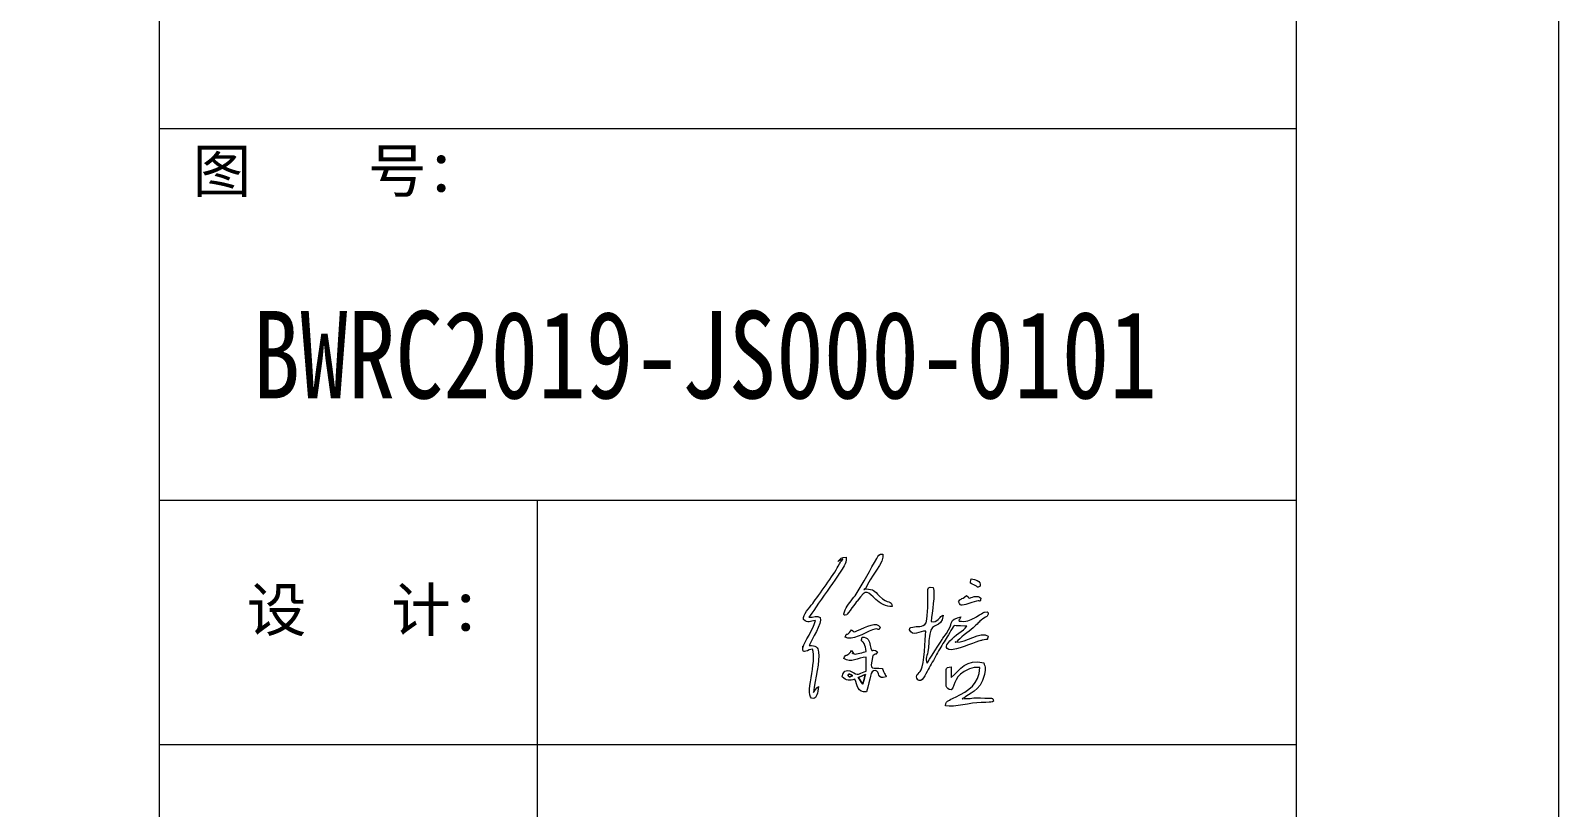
# Model space of a CAD drawing. Header units: millimetres. Extents: x 130143 to 328923, y 19139 to 134795.
# Drawn here: x 240438 to 247426, y 89030 to 92581 of the extents above; entities that cross this region are included whole.
import ezdxf
from ezdxf.enums import TextEntityAlignment as Align

# ---------------------------------------------------------------- set-up
doc = ezdxf.new("R2010")
doc.units = ezdxf.units.MM
doc.header["$LTSCALE"] = 10
doc.layers.add('邦威智能化', color=7, linetype='Continuous', lineweight=18)
doc.styles.get("Standard").update_dxf_attribs({"font": 'arial.ttf'})
doc.styles.add('仿宋体', font='', dxfattribs={"width": 0.8})
doc.styles.get('仿宋体').set_extended_font_data('宋体')

# ---------------------------------------------------------------- blocks, each defined once
blk = doc.blocks.new('图框')
for p, q in [((34698.4, 589.7), (34698.4, -29110.3)), ((34698.4, -14710), (41198.4, -14710)), ((34698.4, -16833.3), (41198.4, -16833.3)), ((36860.1, -16833.3), (36860.1, -23716)), ((34698.4, -18229.8), (41198.4, -18229.8))]:
    blk.add_line(p, q)
for points in [[(-2301.6, 1739.7), (42698.4, 1739.7), (42698.4, -30260.3), (-2301.6, -30260.3)], [(-801.6, 589.7), (41198.4, 589.7), (41198.4, -29110.3), (-801.6, -29110.3)]]:
    blk.add_lwpolyline(points, close=True)
blk.add_text('图       号：', height=245.65).set_placement((34889.6, -15073.6))
blk.add_text('设     计：', height=245.65).set_placement((35200, -17582.6), (36706.3, -17582.6), align=Align.ALIGNED)

msp = doc.modelspace()

# ---------------------------------------------------------------- linework, layer by layer
at = {"layer": '邦威智能化'}
for points, knots in [([(244130.97679, 90153.76981, 0), (244130.97679, 90153.76981, 0), (244153.86095, 90164.43476, 0), (244153.86095, 90164.43476, 0), (244153.86095, 90164.43476, 0), (244142.64007, 90147.24701, 0), (244150.91597, 90169.62061, 0), (244131.82293, 90132.43328, 0), (244131.82293, 90132.43328, 0), (244112.4031, 90094.62347, 0), (244042.01495, 89999.76443, 0), (244015.20745, 89961.86426, 0), (244015.20745, 89961.86426, 0), (244000.38556, 89940.89865, 0), (243970.13372, 89911.92837, 0), (243973.66738, 89889.03181, 0), (243973.66738, 89889.03181, 0), (243994.20537, 89870.90959, 0), (244001.85371, 89879.72652, 0), (244028.17097, 89884.25384, 0), (244028.17097, 89884.25384, 0), (244021.009, 89852.98975, 0), (243974.78374, 89778.31735, 0), (243971.29503, 89764.56767, 0), (243971.29503, 89764.56767, 0), (243967.1559, 89748.28506, 0), (243971.47115, 89782.16697, 0), (243970.07926, 89757.13441, 0), (243970.07926, 89757.13441, 0), (243968.31404, 89725.42949, 0), (243994.33901, 89753.96655, 0), (244014.07688, 89752.73254, 0), (244014.07688, 89752.73254, 0), (244038.75298, 89704.41938, 0), (243970.99135, 89528.71442, 0), (244017.07722, 89527.49949, 0), (244017.07722, 89527.49949, 0), (244035.32573, 89530.06068, 0), (244037.58826, 89552.07229, 0), (244041.53896, 89582.26941, 0), (244041.53896, 89582.26941, 0), (244028.80072, 89574.00287, 0), (244028.82617, 89567.3062, 0), (244018.5701, 89555.49348, 0), (244018.5701, 89555.49348, 0), (244026.2885, 89617.99859, 0), (244049.18774, 89698.26392, 0), (244042.14651, 89740.01462, 0), (244042.14651, 89740.01462, 0), (244038.17324, 89763.59995, 0), (244030.75608, 89770.11048, 0), (243999.66713, 89770.02429, 0), (243999.66713, 89770.02429, 0), (244010.0625, 89797.44012, 0), (244059.73295, 89871.17388, 0), (244049.00941, 89898.14537, 0), (244049.00941, 89898.14537, 0), (244034.98912, 89906.37932, 0), (244019.61891, 89899.31225, 0), (243998.04695, 89899.19017, 0), (243998.04695, 89899.19017, 0), (243998.04695, 89899.19017, 0), (244138.14173, 90100.9168, 0), (244138.14173, 90100.9168, 0), (244138.14173, 90100.9168, 0), (244154.6604, 90126.48204, 0), (244169.8358, 90140.39207, 0), (244167.99222, 90173.14697, 0), (244167.99222, 90173.14697, 0), (244144.08421, 90174.61926, 0), (244144.52846, 90169.0124, 0), (244130.97679, 90153.76981, 0)], [0, 0, 0, 0, 39848.876408341, 39848.876408341, 39848.876408341, 39848.8839796276, 79697.7528166821, 79697.7528166821, 79697.7528166821, 79697.7603879686, 119546.6292250232, 119546.6292250232, 119546.6292250232, 119546.6367963097, 159395.5056333643, 159395.5056333643, 159395.5056333643, 159395.5132046508, 199244.3820417053, 199244.3820417053, 199244.3820417053, 199244.3896129919, 239093.2584500464, 239093.2584500464, 239093.2584500464, 239093.266021333, 278942.1348583875, 278942.1348583875, 278942.1348583875, 278942.142429674, 318791.0112667288, 318791.0112667288, 318791.0112667288, 318791.0188380151, 358639.8876750697, 358639.8876750697, 358639.8876750697, 358639.8952463561, 398488.7640834108, 398488.7640834108, 398488.7640834108, 398488.7716546973, 438337.6404917518, 438337.6404917518, 438337.6404917518, 438337.6480630384, 478186.5169000931, 478186.5169000931, 478186.5169000931, 478186.5244713793, 518035.393308434, 518035.393308434, 518035.393308434, 518035.4008797205, 557884.269716775, 557884.269716775, 557884.269716775, 557884.2772880616, 597733.1461251162, 597733.1461251162, 597733.1461251162, 597733.1536964028, 637582.0225334569, 637582.0225334569, 637582.0225334569, 637582.0301047438, 677430.898941798, 677430.898941798, 677430.898941798, 677430.9065130847, 757128.6517584805, 757128.6517584805, 757128.6517584805, 757128.6517584805]), ([(244378.81584, 89948.3489, 0), (244375.81282, 89981.15945, 0), (244360.94547, 89954.57483, 0), (244320.89214, 89995.45906, 0), (244320.89214, 89995.45906, 0), (244293.56743, 90023.34825, 0), (244298.27038, 90025.29879, 0), (244256.53236, 90028.26603, 0), (244256.53236, 90028.26603, 0), (244274.67645, 90079.22337, 0), (244347.09455, 90153.69019, 0), (244336.19948, 90188.07374, 0), (244336.19948, 90188.07374, 0), (244317.6452, 90188.44851, 0), (244316.64153, 90181.87733, 0), (244308.42178, 90168.40492, 0), (244308.42178, 90168.40492, 0), (244278.55047, 90119.43763, 0), (244249.41113, 90058.95279, 0), (244208.84168, 89997.43268, 0), (244208.84168, 89997.43268, 0), (244196.48026, 89978.68678, 0), (244174.30255, 89955.85046, 0), (244163.66361, 89932.81823, 0), (244163.66361, 89932.81823, 0), (244159.80553, 89924.47055, 0), (244149.15676, 89901.23571, 0), (244171.33916, 89910.24941, 0), (244171.33916, 89910.24941, 0), (244171.33916, 89910.24941, 0), (244218.01714, 89973.14848, 0), (244218.01714, 89973.14848, 0), (244218.01714, 89973.14848, 0), (244266.08063, 90036.05771, 0), (244263.96302, 90014.13627, 0), (244304.71332, 89979.53783, 0), (244304.71332, 89979.53783, 0), (244322.5229, 89964.41713, 0), (244351.56797, 89945.02021, 0), (244378.81584, 89948.3489, 0)], [0, 0, 0, 0, 38976.8465210166, 38976.8465210166, 38976.8465210166, 38976.8508084698, 77953.6930420333, 77953.6930420333, 77953.6930420333, 77953.6973294863, 116930.5395630499, 116930.5395630499, 116930.5395630499, 116930.543850503, 155907.3860840665, 155907.3860840665, 155907.3860840665, 155907.3903715196, 194884.2326050831, 194884.2326050831, 194884.2326050831, 194884.2368925363, 233861.0791260998, 233861.0791260998, 233861.0791260998, 233861.0834135529, 272837.9256471164, 272837.9256471164, 272837.9256471164, 272837.9299345698, 311814.7721681332, 311814.7721681332, 311814.7721681332, 311814.7764555863, 350791.6186891497, 350791.6186891497, 350791.6186891497, 350791.6229766027, 428745.3117311829, 428745.3117311829, 428745.3117311829, 428745.3117311829]), ([(244253.00152, 90029.97843, 0), (244253.56646, 90030.49462, 0), (244254.12606, 90028.68061, 0), (244254.00536, 90027.92864, 0), (244254.00536, 90027.92864, 0), (244253.95566, 90027.619, 0), (244254.43137, 90027.04921, 0), (244254.41458, 90027.08594, 0), (244254.41458, 90027.08594, 0), (244254.33349, 90027.25209, 0), (244243.61372, 90021.52576, 0), (244253.00152, 90029.97843, 0)], [0, 0, 0, 0, 34811.385793775, 34811.385793775, 34811.385793775, 34811.3871862304, 69622.7715875499, 69622.7715875499, 69622.7715875499, 69622.7729800053, 139245.5431750998, 139245.5431750998, 139245.5431750998, 139245.5431750998]), ([(244534.74555, 89872.86036, 0), (244518.65732, 89850.89561, 0), (244492.18082, 89859.86408, 0), (244473.58319, 89854.421, 0), (244473.58319, 89854.421, 0), (244453.63369, 89848.57669, 0), (244464.5134, 89855.26421, 0), (244457.75071, 89842.00032, 0), (244457.75071, 89842.00032, 0), (244470.43125, 89808.17528, 0), (244507.38309, 89836.30837, 0), (244532.13955, 89836.12917, 0), (244532.13955, 89836.12917, 0), (244529.15853, 89795.15336, 0), (244525.60249, 89686.14169, 0), (244511.59155, 89658.60289, 0), (244511.59155, 89658.60289, 0), (244500.57704, 89636.94109, 0), (244479.95913, 89637.39187, 0), (244495.54044, 89612.80547, 0), (244495.54044, 89612.80547, 0), (244514.58992, 89597.10575, 0), (244530.92596, 89637.61114, 0), (244543.58805, 89660.10312, 0), (244543.58805, 89660.10312, 0), (244556.23929, 89682.56282, 0), (244568.55425, 89703.98753, 0), (244581.59188, 89728.18312, 0), (244581.59188, 89728.18312, 0), (244594.62861, 89752.3732, 0), (244607.70005, 89773.38723, 0), (244621.01525, 89793.97646, 0), (244621.01525, 89793.97646, 0), (244632.63465, 89811.951, 0), (244651.10191, 89846.79428, 0), (244662.44787, 89860.62702, 0), (244662.44787, 89860.62702, 0), (244662.44787, 89860.62702, 0), (244719.70927, 89857.76581, 0), (244719.70927, 89857.76581, 0), (244719.70927, 89857.76581, 0), (244703.98725, 89835.22048, 0), (244666.87662, 89817.441, 0), (244643.03171, 89791.67345, 0), (244643.03171, 89791.67345, 0), (244629.16365, 89776.68582, 0), (244613.00023, 89752.52118, 0), (244648.0162, 89750.07704, 0), (244648.0162, 89750.07704, 0), (244669.43674, 89748.58431, 0), (244746.3754, 89779.90709, 0), (244773.55091, 89789.00415, 0), (244773.55091, 89789.00415, 0), (244776.21731, 89789.89201, 0), (244783.21046, 89792.36541, 0), (244783.53853, 89792.46588, 0), (244783.53853, 89792.46588, 0), (244783.53853, 89792.46588, 0), (244790.38587, 89794.38418, 0), (244790.38587, 89794.38418, 0), (244790.38587, 89794.38418, 0), (244821.26254, 89801.76985, 0), (244811.79593, 89790.0346, 0), (244818.21544, 89812.92735, 0), (244818.21544, 89812.92735, 0), (244782.81295, 89836.67395, 0), (244712.83349, 89782.94837, 0), (244673.50737, 89784.7231, 0), (244673.50737, 89784.7231, 0), (244685.98655, 89804.09667, 0), (244729.54065, 89833.25723, 0), (244749.16973, 89850.9217, 0), (244749.16973, 89850.9217, 0), (244783.98029, 89882.25133, 0), (244767.92546, 89873.74577, 0), (244805.69949, 89899.26271, 0), (244805.69949, 89899.26271, 0), (244810.25944, 89902.3365, 0), (244812.61265, 89902.79253, 0), (244815.20585, 89907.74739, 0), (244815.20585, 89907.74739, 0), (244819.01784, 89915.03051, 0), (244823.85736, 89926.59531, 0), (244800.8141, 89922.96041, 0), (244800.8141, 89922.96041, 0), (244800.8141, 89922.96041, 0), (244757.00596, 89897.16422, 0), (244757.00596, 89897.16422, 0), (244757.00596, 89897.16422, 0), (244733.89421, 89885.15191, 0), (244716.84036, 89876.81804, 0), (244685.035, 89881.66776, 0), (244685.035, 89881.66776, 0), (244682.8407, 89892.62599, 0), (244682.10695, 89875.43948, 0), (244692.88763, 89900.62689, 0), (244692.88763, 89900.62689, 0), (244692.88763, 89900.62689, 0), (244662.27907, 89891.05996, 0), (244662.27907, 89891.05996, 0), (244662.27907, 89891.05996, 0), (244637.51535, 89871.1229, 0), (244662.76116, 89869.32813, 0), (244610.30153, 89802.7403, 0), (244610.30153, 89802.7403, 0), (244610.30153, 89802.7403, 0), (244538.89626, 89689.28262, 0), (244538.89626, 89689.28262, 0), (244538.89626, 89689.28262, 0), (244527.4882, 89711.88336, 0), (244539.59012, 89722.01592, 0), (244543.74886, 89751.14173, 0), (244543.74886, 89751.14173, 0), (244546.98448, 89773.77417, 0), (244545.68815, 89794.03729, 0), (244550.79148, 89821.16819, 0), (244550.79148, 89821.16819, 0), (244562.52963, 89883.48751, 0), (244600.2974, 89841.15519, 0), (244612.42416, 89908.36919, 0), (244612.42416, 89908.36919, 0), (244598.26237, 89905.50937, 0), (244606.58611, 89903.79903, 0), (244589.58816, 89888.60481, 0), (244589.58816, 89888.60481, 0), (244581.16608, 89881.08043, 0), (244572.96009, 89876.66915, 0), (244557.34554, 89879.17538, 0), (244557.34554, 89879.17538, 0), (244560.38458, 89925.21235, 0), (244576.93054, 90001.61978, 0), (244566.5744, 90035.79204, 0), (244566.5744, 90035.79204, 0), (244542.38202, 90038.31953, 0), (244541.18499, 90033.90059, 0), (244541.83299, 90015.35796, 0), (244541.83299, 90015.35796, 0), (244543.42269, 89969.67836, 0), (244541.84106, 89918.26893, 0), (244534.74555, 89872.86036, 0)], [0, 0, 0, 0, 39147.1095995892, 39147.1095995892, 39147.1095995892, 39147.1236925486, 78294.2191991784, 78294.2191991784, 78294.2191991784, 78294.2332921378, 117441.3287987674, 117441.3287987674, 117441.3287987674, 117441.3428917268, 156588.4383983566, 156588.4383983566, 156588.4383983566, 156588.452491316, 195735.5479979457, 195735.5479979457, 195735.5479979457, 195735.5620909052, 234882.6575975348, 234882.6575975348, 234882.6575975348, 234882.6716904944, 274029.767197124, 274029.767197124, 274029.767197124, 274029.7812900836, 313176.8767967133, 313176.8767967133, 313176.8767967133, 313176.8908896726, 352323.9863963024, 352323.9863963024, 352323.9863963024, 352324.0004892618, 391471.0959958915, 391471.0959958915, 391471.0959958915, 391471.110088851, 430618.2055954806, 430618.2055954806, 430618.2055954806, 430618.21968844, 469765.3151950697, 469765.3151950697, 469765.3151950697, 469765.3292880292, 508912.4247946589, 508912.4247946589, 508912.4247946589, 508912.4388876183, 548059.5343942482, 548059.5343942482, 548059.5343942482, 548059.5484872074, 587206.6439938373, 587206.6439938373, 587206.6439938373, 587206.658086797, 626353.7535934264, 626353.7535934264, 626353.7535934264, 626353.7676863857, 665500.8631930157, 665500.8631930157, 665500.8631930157, 665500.8772859749, 704647.9727926048, 704647.9727926048, 704647.9727926048, 704647.9868855641, 743795.0823921937, 743795.0823921937, 743795.0823921937, 743795.0964851534, 782942.1919917829, 782942.1919917829, 782942.1919917829, 782942.2060847427, 822089.3015913722, 822089.3015913722, 822089.3015913722, 822089.3156843322, 861236.4111909613, 861236.4111909613, 861236.4111909613, 861236.4252839208, 900383.5207905507, 900383.5207905507, 900383.5207905507, 900383.5348835099, 939530.6303901394, 939530.6303901394, 939530.6303901394, 939530.6444830992, 978677.7399897294, 978677.7399897294, 978677.7399897294, 978677.7540826881, 1017824.849589318, 1017824.849589318, 1017824.849589318, 1017824.863682277, 1056971.9591889069, 1056971.9591889069, 1056971.9591889069, 1056971.9732818659, 1096119.0687884961, 1096119.0687884961, 1096119.0687884961, 1096119.0828814551, 1135266.178388085, 1135266.178388085, 1135266.178388085, 1135266.192481044, 1174413.2879876739, 1174413.2879876739, 1174413.2879876739, 1174413.3020806341, 1213560.397587263, 1213560.397587263, 1213560.397587263, 1213560.411680223, 1252707.5071868531, 1252707.5071868531, 1252707.5071868531, 1252707.5212798109, 1291854.6167864411, 1291854.6167864411, 1291854.6167864411, 1291854.630879401, 1331001.72638603, 1331001.72638603, 1331001.72638603, 1331001.7404789899, 1409295.9455852089, 1409295.9455852089, 1409295.9455852089, 1409295.9455852089]), ([(244740.45187, 90074.66765, 0), (244735.24986, 90049.7135, 0), (244729.83023, 90059.79985, 0), (244763.94987, 90041.94785, 0), (244763.94987, 90041.94785, 0), (244766.09063, 90040.8329, 0), (244766.88618, 90030.84217, 0), (244778.27876, 90039.20559, 0), (244778.27876, 90039.20559, 0), (244784.81698, 90044.00367, 0), (244788.13413, 90068.69886, 0), (244740.45187, 90074.66765, 0)], [0, 0, 0, 0, 33937.507461718, 33937.507461718, 33937.507461718, 33937.5088192183, 67875.014923436, 67875.014923436, 67875.014923436, 67875.0162809364, 135750.0298468721, 135750.0298468721, 135750.0298468721, 135750.0298468721]), ([(244734.30313, 89985.93433, 0), (244716.32289, 89994.97403, 0), (244737.52475, 89985.12231, 0), (244718.16438, 89998.31968, 0), (244718.16438, 89998.31968, 0), (244691.11377, 89976.53772, 0), (244693.82172, 89986.30643, 0), (244681.9385, 89969.79782, 0), (244681.9385, 89969.79782, 0), (244681.9385, 89969.79782, 0), (244691.7319, 89954.38137, 0), (244691.7319, 89954.38137, 0), (244691.7319, 89954.38137, 0), (244712.15628, 89952.58344, 0), (244734.00417, 89965.02548, 0), (244764.9725, 89972.16957, 0), (244764.9725, 89972.16957, 0), (244788.77336, 89977.66229, 0), (244778.05288, 89963.30946, 0), (244784.39908, 89986.45219, 0), (244784.39908, 89986.45219, 0), (244767.87835, 90000.20334, 0), (244751.11089, 89994.4665, 0), (244734.30313, 89985.93433, 0)], [0, 0, 0, 0, 36871.8335420678, 36871.8335420678, 36871.8335420678, 36871.8361230961, 73743.6670841356, 73743.6670841356, 73743.6670841356, 73743.669665164, 110615.5006262035, 110615.5006262035, 110615.5006262035, 110615.5032072318, 147487.3341682712, 147487.3341682712, 147487.3341682712, 147487.3367492996, 184359.1677103391, 184359.1677103391, 184359.1677103391, 184359.1702913674, 258102.8347944747, 258102.8347944747, 258102.8347944747, 258102.8347944747]), ([(244259.21654, 89741.875, 0), (244249.59918, 89739.76609, 0), (244212.47682, 89728.23867, 0), (244205.30243, 89731.42066, 0), (244205.30243, 89731.42066, 0), (244183.51808, 89741.07095, 0), (244210.20528, 89724.29847, 0), (244198.70994, 89737.66271, 0), (244198.70994, 89737.66271, 0), (244198.70994, 89737.66271, 0), (244192.74331, 89746.39058, 0), (244192.74331, 89746.39058, 0), (244192.74331, 89746.39058, 0), (244186.8158, 89738.47148, 0), (244193.19485, 89745.24616, 0), (244185.86332, 89737.48435, 0), (244185.86332, 89737.48435, 0), (244185.00888, 89736.57791, 0), (244181.98482, 89733.46178, 0), (244180.94258, 89732.55144, 0), (244180.94258, 89732.55144, 0), (244163.5797, 89717.41579, 0), (244167.98807, 89734.24504, 0), (244158.26746, 89711.13914, 0), (244158.26746, 89711.13914, 0), (244190.43855, 89686.76553, 0), (244221.47506, 89715.53612, 0), (244259.7934, 89716.776, 0), (244259.7934, 89716.776, 0), (244259.7934, 89716.776, 0), (244260.03839, 89652.93033, 0), (244260.03839, 89652.93033, 0), (244260.03839, 89652.93033, 0), (244231.60472, 89647.3021, 0), (244227.45074, 89628.27678, 0), (244202.75693, 89644.7123, 0), (244202.75693, 89644.7123, 0), (244177.89861, 89661.25362, 0), (244155.24906, 89660.74302, 0), (244150.3516, 89627.22679, 0), (244150.3516, 89627.22679, 0), (244168.22092, 89607.21319, 0), (244184.16924, 89608.30595, 0), (244207.96732, 89615.79554, 0), (244207.96732, 89615.79554, 0), (244220.56618, 89590.36634, 0), (244218.58948, 89552.78548, 0), (244261.65127, 89558.27776, 0), (244261.65127, 89558.27776, 0), (244281.66768, 89617.2606, 0), (244275.03268, 89659.28072, 0), (244302.99237, 89655.52467, 0), (244302.99237, 89655.52467, 0), (244323.81306, 89652.73298, 0), (244306.73881, 89610.20786, 0), (244351.26155, 89626.92243, 0), (244351.26155, 89626.92243, 0), (244346.87089, 89641.51142, 0), (244351.48627, 89627.36846, 0), (244346.06589, 89636.81403, 0), (244346.06589, 89636.81403, 0), (244346.06589, 89636.81403, 0), (244333.35982, 89665.07359, 0), (244333.35982, 89665.07359, 0), (244333.35982, 89665.07359, 0), (244290.61351, 89674.51524, 0), (244270.7342, 89641.47532, 0), (244290.81854, 89724.73337, 0), (244290.81854, 89724.73337, 0), (244310.46277, 89735.88432, 0), (244303.06607, 89723.79414, 0), (244312.05355, 89741.73171, 0), (244312.05355, 89741.73171, 0), (244280.69198, 89759.77058, 0), (244288.84814, 89729.06518, 0), (244278.83687, 89770.05049, 0), (244278.83687, 89770.05049, 0), (244273.81568, 89790.60519, 0), (244269.73954, 89808.31984, 0), (244241.82172, 89808.62646, 0), (244241.82172, 89808.62646, 0), (244234.87831, 89781.44493, 0), (244238.49123, 89799.50216, 0), (244250.32029, 89778.85297, 0), (244250.32029, 89778.85297, 0), (244256.67769, 89767.754, 0), (244259.45332, 89757.34336, 0), (244259.21654, 89741.875, 0)], [0, 0, 0, 0, 39092.1967936022, 39092.1967936022, 39092.1967936022, 39092.2057848074, 78184.3935872044, 78184.3935872044, 78184.3935872044, 78184.4025784096, 117276.5903808064, 117276.5903808064, 117276.5903808064, 117276.5993720117, 156368.7871744087, 156368.7871744087, 156368.7871744087, 156368.796165614, 195460.9839680109, 195460.9839680109, 195460.9839680109, 195460.9929592161, 234553.1807616131, 234553.1807616131, 234553.1807616131, 234553.1897528183, 273645.3775552152, 273645.3775552152, 273645.3775552152, 273645.3865464206, 312737.5743488174, 312737.5743488174, 312737.5743488174, 312737.5833400229, 351829.7711424196, 351829.7711424196, 351829.7711424196, 351829.7801336248, 390921.9679360218, 390921.9679360218, 390921.9679360218, 390921.9769272271, 430014.1647296238, 430014.1647296238, 430014.1647296238, 430014.1737208292, 469106.3615232262, 469106.3615232262, 469106.3615232262, 469106.3705144315, 508198.5583168282, 508198.5583168282, 508198.5583168282, 508198.5673080335, 547290.7551104304, 547290.7551104304, 547290.7551104304, 547290.7641016358, 586382.9519040328, 586382.9519040328, 586382.9519040328, 586382.9608952383, 625475.1486976347, 625475.1486976347, 625475.1486976347, 625475.1576888403, 664567.3454912369, 664567.3454912369, 664567.3454912369, 664567.3544824423, 703659.5422848392, 703659.5422848392, 703659.5422848392, 703659.5512760446, 742751.7390784413, 742751.7390784413, 742751.7390784413, 742751.7480696465, 781843.9358720437, 781843.9358720437, 781843.9358720437, 781843.9448632487, 820936.1326656457, 820936.1326656457, 820936.1326656457, 820936.1416568508, 899120.5262528502, 899120.5262528502, 899120.5262528502, 899120.5262528502]), ([(244193.26609, 89841.23918, 0), (244165.18487, 89802.64732, 0), (244172.46183, 89837.91416, 0), (244164.36837, 89807.38377, 0), (244164.36837, 89807.38377, 0), (244192.97107, 89790.21309, 0), (244251.86999, 89826.07048, 0), (244288.45613, 89841.501, 0), (244288.45613, 89841.501, 0), (244321.76472, 89855.55758, 0), (244313.93527, 89828.89826, 0), (244324.49683, 89853.78054, 0), (244324.49683, 89853.78054, 0), (244306.33817, 89881.35556, 0), (244265.85653, 89856.60217, 0), (244216.82661, 89837.0719, 0), (244216.82661, 89837.0719, 0), (244194.97194, 89828.36859, 0), (244212.87801, 89827.70084, 0), (244193.26609, 89841.23918, 0)], [0, 0, 0, 0, 36391.6027732754, 36391.6027732754, 36391.6027732754, 36391.6049567716, 72783.2055465508, 72783.2055465508, 72783.2055465508, 72783.2077300469, 109174.8083198261, 109174.8083198261, 109174.8083198261, 109174.8105033223, 145566.4110931015, 145566.4110931015, 145566.4110931015, 145566.4132765978, 218349.6166396523, 218349.6166396523, 218349.6166396523, 218349.6166396523]), ([(244667.57316, 89787.4338, 0), (244667.57316, 89787.4338, 0), (244669.33552, 89784.63271, 0), (244669.33552, 89784.63271, 0), (244669.33552, 89784.63271, 0), (244669.14036, 89784.93627, 0), (244666.65803, 89786.82068, 0), (244667.57316, 89787.4338, 0)], [0, 0, 0, 0, 33502.0550999903, 33502.0550999903, 33502.0550999903, 33502.0561050519, 100506.1652999708, 100506.1652999708, 100506.1652999708, 100506.1652999708]), ([(244648.72108, 89623.08853, 0), (244648.72108, 89623.08853, 0), (244648.97403, 89672.22703, 0), (244648.97403, 89672.22703, 0), (244648.97403, 89672.22703, 0), (244616.61123, 89670.70618, 0), (244627.46019, 89657.66121, 0), (244626.29589, 89620.93683, 0), (244626.29589, 89620.93683, 0), (244625.34212, 89590.85988, 0), (244620.03955, 89571.00369, 0), (244648.88459, 89566.68583, 0), (244648.88459, 89566.68583, 0), (244671.64146, 89591.50503, 0), (244658.31794, 89635.21124, 0), (244732.44252, 89662.64121, 0), (244732.44252, 89662.64121, 0), (244749.24206, 89668.86065, 0), (244757.81638, 89671.5737, 0), (244779.60415, 89669.33008, 0), (244779.60415, 89669.33008, 0), (244775.33515, 89591.99004, 0), (244730.20577, 89564.21665, 0), (244668.26358, 89534.27552, 0), (244668.26358, 89534.27552, 0), (244658.84962, 89529.72349, 0), (244649.36788, 89525.42056, 0), (244640.50799, 89520.43363, 0), (244640.50799, 89520.43363, 0), (244626.68419, 89512.64759, 0), (244625.18543, 89513.09801, 0), (244622.73431, 89493.51578, 0), (244622.73431, 89493.51578, 0), (244665.06214, 89487.2267, 0), (244737.58276, 89509.00989, 0), (244785.23526, 89508.61545, 0), (244785.23526, 89508.61545, 0), (244785.23526, 89508.61545, 0), (244829.44525, 89511.01387, 0), (244829.44525, 89511.01387, 0), (244829.44525, 89511.01387, 0), (244841.49951, 89514.20629, 0), (244834.3456, 89511.36735, 0), (244842.44538, 89516.14165, 0), (244842.44538, 89516.14165, 0), (244838.82751, 89536.04006, 0), (244841.92254, 89526.09995, 0), (244782.42646, 89530.69238, 0), (244782.42646, 89530.69238, 0), (244749.52464, 89533.2339, 0), (244737.65586, 89525.36661, 0), (244704.75574, 89527.77741, 0), (244704.75574, 89527.77741, 0), (244729.71095, 89553.85452, 0), (244780.10683, 89553.02542, 0), (244800.75866, 89637.91091, 0), (244800.75866, 89637.91091, 0), (244807.79916, 89666.86343, 0), (244804.54359, 89666.58059, 0), (244797.7511, 89690.65812, 0), (244797.7511, 89690.65812, 0), (244718.42259, 89712.85685, 0), (244689.49501, 89658.35566, 0), (244648.72108, 89623.08853, 0)], [0, 0, 0, 0, 37734.6236381504, 37734.6236381504, 37734.6236381504, 37734.6300530364, 75469.2472763008, 75469.2472763008, 75469.2472763008, 75469.2536911869, 113203.8709144512, 113203.8709144512, 113203.8709144512, 113203.8773293372, 150938.4945526017, 150938.4945526017, 150938.4945526017, 150938.5009674877, 188673.1181907521, 188673.1181907521, 188673.1181907521, 188673.1246056381, 226407.7418289026, 226407.7418289026, 226407.7418289026, 226407.7482437885, 264142.3654670531, 264142.3654670531, 264142.3654670531, 264142.3718819391, 301876.9891052036, 301876.9891052036, 301876.9891052036, 301876.9955200894, 339611.6127433538, 339611.6127433538, 339611.6127433538, 339611.6191582399, 377346.2363815043, 377346.2363815043, 377346.2363815043, 377346.2427963905, 415080.8600196547, 415080.8600196547, 415080.8600196547, 415080.8664345407, 452815.4836578052, 452815.4836578052, 452815.4836578052, 452815.4900726912, 490550.1072959556, 490550.1072959556, 490550.1072959556, 490550.1137108416, 528284.7309341058, 528284.7309341058, 528284.7309341058, 528284.7373489921, 566019.3545722563, 566019.3545722563, 566019.3545722563, 566019.3609871424, 641488.6018485572, 641488.6018485572, 641488.6018485572, 641488.6018485572]), ([(244175.58002, 89632.77963, 0), (244180.18318, 89646.75879, 0), (244191.28236, 89636.5095, 0), (244196.71412, 89630.8451, 0), (244196.71412, 89630.8451, 0), (244185.23304, 89625.56993, 0), (244188.4558, 89622.57414, 0), (244175.58002, 89632.77963, 0)], [0, 0, 0, 0, 34103.7325042185, 34103.7325042185, 34103.7325042185, 34103.7335273304, 102311.1975126554, 102311.1975126554, 102311.1975126554, 102311.1975126554]), ([(244222.47805, 89623.86833, 0), (244231.72421, 89626.77414, 0), (244246.50408, 89633.41418, 0), (244256.17327, 89637.0121, 0), (244256.17327, 89637.0121, 0), (244256.17327, 89637.0121, 0), (244244.42168, 89593.19594, 0), (244244.42168, 89593.19594, 0), (244244.42168, 89593.19594, 0), (244235.35215, 89604.88902, 0), (244232.27717, 89612.40978, 0), (244222.47805, 89623.86833, 0)], [0, 0, 0, 0, 34155.953997966, 34155.953997966, 34155.953997966, 34155.9553642041, 68311.9079959319, 68311.9079959319, 68311.9079959319, 68311.9093621701, 136623.8159918639, 136623.8159918639, 136623.8159918639, 136623.8159918639]), ([(244700.71039, 89528.08641, 0), (244701.11437, 89528.27112, 0), (244701.80286, 89527.6842, 0), (244701.73827, 89527.2465, 0), (244701.73827, 89527.2465, 0), (244701.70899, 89527.06403, 0), (244702.16389, 89526.8946, 0), (244702.15924, 89526.90102, 0), (244702.15924, 89526.90102, 0), (244702.07412, 89526.9714, 0), (244694.78124, 89525.35149, 0), (244700.71039, 89528.08641, 0)], [0, 0, 0, 0, 33101.4087230869, 33101.4087230869, 33101.4087230869, 33101.4100471432, 66202.8174461738, 66202.8174461738, 66202.8174461738, 66202.8187702301, 132405.6348923476, 132405.6348923476, 132405.6348923476, 132405.6348923476])]:
    msp.add_open_spline(points, degree=3, knots=knots, dxfattribs=at)
at = {"layer": '邦威智能化', "color": 7}
for points, knots in [([(244175.58002, 89632.77963, 0), (244188.4558, 89622.57414, 0), (244185.23304, 89625.56993, 0), (244196.71412, 89630.8451, 0), (244196.71412, 89630.8451, 0), (244191.28236, 89636.5095, 0), (244180.18318, 89646.75879, 0), (244175.58002, 89632.77963, 0)], [0, 0, 0, 0, 34103.4598265815, 34103.4598265815, 34103.4598265815, 34103.4608496853, 102310.3794797446, 102310.3794797446, 102310.3794797446, 102310.3794797446]), ([(244222.47805, 89623.86833, 0), (244232.27717, 89612.40978, 0), (244235.35215, 89604.88902, 0), (244244.42168, 89593.19594, 0), (244244.42168, 89593.19594, 0), (244244.42168, 89593.19594, 0), (244256.17327, 89637.0121, 0), (244256.17327, 89637.0121, 0), (244256.17327, 89637.0121, 0), (244246.50408, 89633.41418, 0), (244231.72421, 89626.77414, 0), (244222.47805, 89623.86833, 0)], [0, 0, 0, 0, 34150.9038353392, 34150.9038353392, 34150.9038353392, 34150.9052013753, 68301.8076706784, 68301.8076706784, 68301.8076706784, 68301.8090367145, 136603.6153413567, 136603.6153413567, 136603.6153413567, 136603.6153413567])]:
    msp.add_open_spline(points, degree=3, knots=knots, dxfattribs=at)

# ---------------------------------------------------------------- block references
at = {"layer": '邦威智能化', "xscale": 0.8000000000029104, "yscale": 0.7999999999992724, "zscale": 0.8}
msp.add_blockref('图框', (213267.45518, 103901.06772, 0), dxfattribs=at)

# ---------------------------------------------------------------- texts
at = {"layer": '邦威智能化', "color": 0, "insert": (241453.68569, 90892.99516, 0), "char_height": 400, "width": 6746.6666667, "attachment_point": 7, "style": '仿宋体'}
msp.add_mtext('BWRC2019-JS000-0101', dxfattribs=at)

doc.saveas('drawing.dxf')
